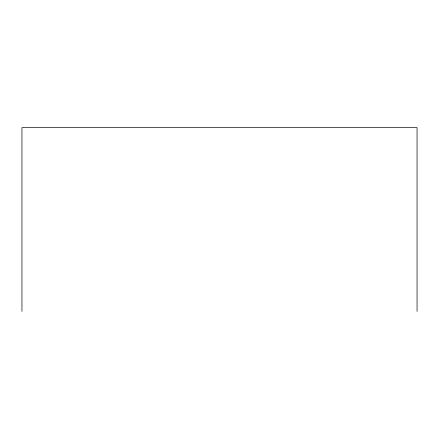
<?xml version="1.0" encoding="UTF-8"?>
<svg xmlns="http://www.w3.org/2000/svg" width="439" height="439" viewBox="0 0 439 439"><rect width="100%" height="100%" fill="white"/><g stroke="black" fill="none" stroke-linecap="round" stroke-linejoin="round"><path stroke-width="0.66" d="M417.05 311.377L417.05 127.623L21.95 127.623L21.95 311.377"/></g></svg>
